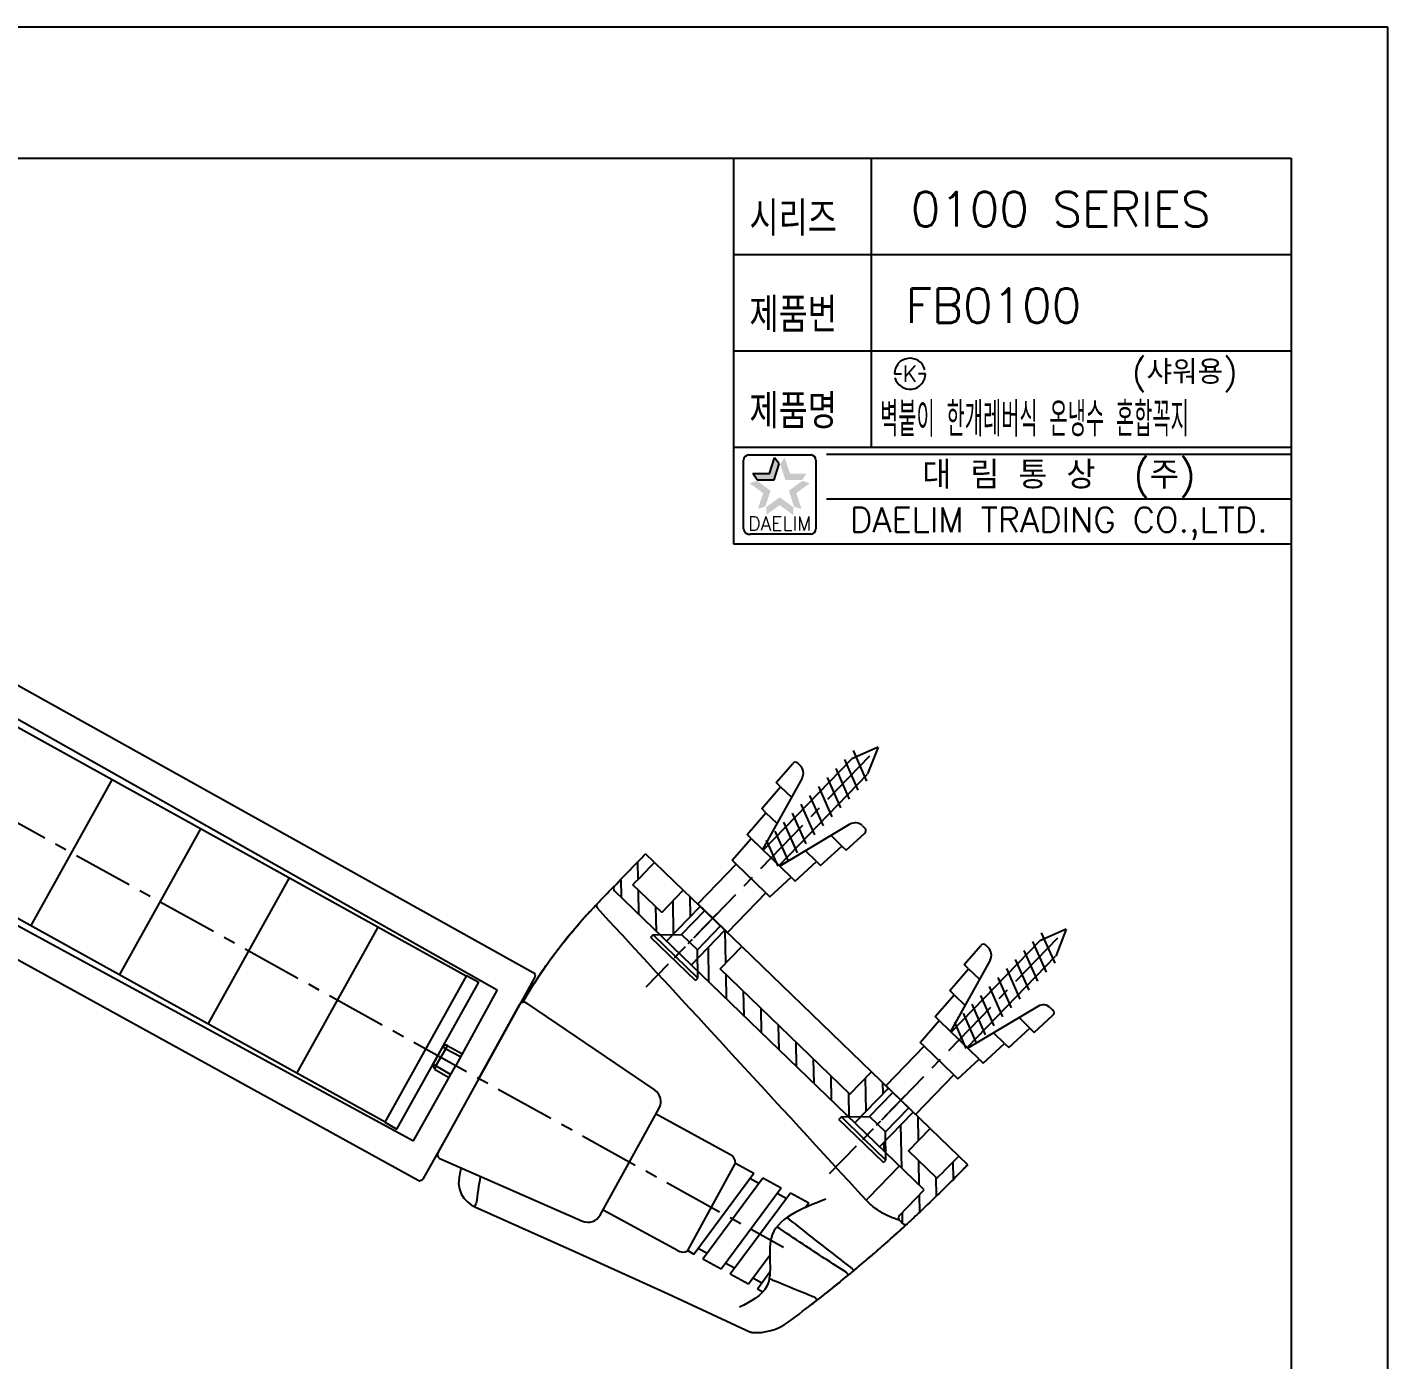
# Model space of a CAD drawing. Extents: x 2731 to 3325, y 756 to 1176.
# Drawn here: x 3127.5 to 3325, y 982.7 to 1176.2 of the extents above; entities that cross this region are included whole.
import ezdxf
from ezdxf.enums import TextEntityAlignment as Align

# ---------------------------------------------------------------- set-up
doc = ezdxf.new("R2010")
doc.units = 0
doc.header["$LTSCALE"] = 7
doc.header["$MEASUREMENT"] = 0
doc.linetypes.add('CENTER', pattern=[2, 1.25, -0.25, 0.25, -0.25])
doc.layers.get('0').update_dxf_attribs({"color": 2, "linetype": 'CONTINUOUS'})
for name, color, linetype in [('CENTER', 1, 'CENTER'), ('CL', 1, 'CENTER'), ('D', 2, 'CONTINUOUS'), ('DIM', 2, 'CONTINUOUS'), ('DWG', 7, 'CONTINUOUS')]:
    doc.layers.add(name, color=color, linetype=linetype)
doc.styles.add('GHS', font='ROMANS.shx', dxfattribs={"bigfont": 'GHS.shx'})
doc.styles.add('ROMANS', font='romans', dxfattribs={"bigfont": 'GHS.shx'})

# ---------------------------------------------------------------- blocks, each defined once
blk = doc.blocks.new('BORDER')
for p, q in [((1, 1), (0, 1)), ((1, 0), (1, 1))]:
    blk.add_line(p, q)
blk = doc.blocks.new('S')
at = {"layer": 'DWG', "color": 2}
for p, q in [((5592.17, 3275.28), (5596.35, 3275.51)), ((5592.17, 3274.41), (5592.17, 3275.28)), ((5596.35, 3276.4), (5600.01, 3276.61)), ((5596.35, 3275.51), (5596.35, 3276.4)), ((5596.35, 3275.51), (5596.35, 3273.32)), ((5600.54, 3276.11), (5600.54, 3275.6)), ((5568.04, 3273.82), (5567.54, 3273.82)), ((5567.54, 3264.82), (5567.54, 3273.82)), ((5568.04, 3273.82), (5568.04, 3269.32)), ((5568.04, 3273.82), (5570.94, 3270.92)), ((5583.79, 3273.12), (5587.98, 3273.36)), ((5583.79, 3272.32), (5583.79, 3273.12)), ((5587.98, 3274.17), (5592.17, 3274.41)), ((5587.98, 3273.36), (5587.98, 3274.17)), ((5599.43, 3274.15), (5587.98, 3271.06)), ((5587.98, 3273.36), (5587.98, 3269.32)), ((5592.17, 3274.41), (5592.17, 3272.19)), ((5570.94, 3270.92), (5575.79, 3270.92)), ((5570.94, 3270.92), (5570.94, 3267.72)), ((5583.79, 3272.32), (5575.79, 3272.32)), ((5575.79, 3272.32), (5575.79, 3269.32)), ((5583.79, 3266.32), (5583.79, 3272.32)), ((5587.82, 3267.72), (5589.37, 3271.57)), ((5587.98, 3270.92), (5606.46, 3270.92)), ((5589.37, 3267.07), (5591.18, 3271.57)), ((5591.18, 3267.07), (5592.99, 3271.57)), ((5592.99, 3267.07), (5594.8, 3271.57)), ((5594.8, 3267.07), (5596.61, 3271.57)), ((5596.61, 3267.07), (5598.42, 3271.57)), ((5598.42, 3267.07), (5600.23, 3271.57)), ((5600.23, 3267.07), (5602.04, 3271.57)), ((5602.04, 3267.07), (5603.85, 3271.57)), ((5603.85, 3267.07), (5605.66, 3271.57)), ((5605.66, 3267.07), (5607.47, 3271.57)), ((5610.33, 3269.33), (5606.46, 3270.92)), ((5568.04, 3264.82), (5568.04, 3269.32)), ((5575.79, 3266.32), (5575.79, 3269.32)), ((5587.98, 3265.28), (5587.98, 3269.32)), ((5610.33, 3269.33), (5606.47, 3267.72)), ((5568.04, 3264.82), (5570.94, 3267.72)), ((5570.94, 3267.72), (5575.79, 3267.72)), ((5587.98, 3267.72), (5606.46, 3267.72)), ((5599.43, 3264.49), (5587.98, 3267.59)), ((5583.79, 3266.32), (5575.79, 3266.32)), ((5583.79, 3266.32), (5583.79, 3265.52)), ((5583.79, 3265.52), (5587.98, 3265.28)), ((5587.98, 3265.28), (5587.98, 3264.47)), ((5592.17, 3264.23), (5592.17, 3266.45)), ((5596.35, 3263.13), (5596.35, 3265.32)), ((5567.54, 3264.82), (5568.04, 3264.82)), ((5587.98, 3264.47), (5592.17, 3264.23)), ((5592.17, 3264.23), (5592.17, 3263.37)), ((5592.17, 3263.37), (5596.35, 3263.13)), ((5596.35, 3263.13), (5596.35, 3262.24)), ((5600.54, 3263.04), (5600.54, 3262.53)), ((5596.35, 3262.24), (5600.01, 3262.03))]:
    blk.add_line(p, q, dxfattribs=at)
for centre, radius, start, end in [((5599.04, 3275.6), 1.5, 285.1209, 0.0005), ((5600.04, 3276.11), 0.5, 0.0005, 93.2254), ((5599.04, 3263.04), 1.5, 0.0005, 74.8801), ((5600.04, 3262.53), 0.5, 266.7756, 0.0005)]:
    blk.add_arc(centre, radius, start, end, dxfattribs=at)

msp = doc.modelspace()

# ---------------------------------------------------------------- hatches: boundary and pattern name
at = {"layer": 'D'}
h = msp.add_hatch(dxfattribs=at)
h.set_pattern_fill('ANSI31', color=256, scale=20, angle=46.0033)
h.set_pattern_definition([(91.0033, (-29380.3245, 140.029), (-2.49961672, -0.04377498), [])])
edge = h.paths.add_edge_path()
edge.add_line((3219.6, 1047.65), (3215.43, 1051.68))
edge.add_arc((2130.16, 2101.17), 1509.72, 315.96012, 316.1309)
edge.add_line((3218.55, 1054.92), (3217.25, 1056.17))
edge.add_arc((1134.66, 3062.25), 2891.64, 315.94327, 316.07205, ccw=False)
edge.add_arc((3213.1, 1051.15), 0.5, 135.9368, 226.0033)
edge.add_line((3212.75, 1050.79), (3220.3, 1043.49))
edge.add_line((3220.3, 1043.49), (3225.17, 1048.53))
edge.add_line((3225.17, 1048.53), (3222.72, 1050.89))
edge.add_line((3222.72, 1050.89), (3219.6, 1047.65))
h.paths.add_polyline_path([(3231.21, 1042.7), (3228.76, 1045.06), (3223.9, 1040.02), (3247.64, 1017.1), (3252.5, 1022.13), (3250.06, 1024.5), (3246.93, 1021.26), (3228.08, 1039.46)])
edge = h.paths.add_edge_path()
edge.add_spline(control_points=[(3255.25, 1002.46), (3255.87, 1003.03), (3258.39, 1005.38), (3261.3, 1008.24), (3263.57, 1010.56), (3264.02, 1011.02)], knot_values=[0, 0, 0, 0, 0.206315, 0.843077, 1, 1, 1, 1], degree=3, periodic=0)
edge.add_line((3264.02, 1011.02), (3262.72, 1012.27))
edge.add_arc((3168.73, 1102.78), 130.48, 314.1034, 316.0797, ccw=False)
edge.add_line((3259.54, 1009.08), (3255.42, 1013.06))
edge.add_line((3255.42, 1013.06), (3258.55, 1016.3))
edge.add_line((3258.55, 1016.3), (3256.1, 1018.66))
edge.add_line((3256.1, 1018.66), (3251.24, 1013.63))
edge.add_line((3251.24, 1013.63), (3257.71, 1007.37))
edge.add_line((3257.71, 1007.37), (3254.12, 1003.65))
edge.add_arc((3254.48, 1003.3), 0.5, 136.1169, 223.1214)
edge.add_line((3254.11, 1002.96), (3254.55, 1002.49))
edge.add_arc((3254.92, 1002.83), 0.5, 223.3814, 312.7445)

# ---------------------------------------------------------------- linework, layer by layer
at = {"color": 4}
for p, q in [((2757, 1157.2), (3311, 1157.2)), ((3311, 1157.2), (3311, 767.2))]:
    msp.add_line(p, q, dxfattribs=at)
at = {"color": 7}
for p, q in [((3230, 1157.2), (3230, 1101.2)), ((3250, 1157.2), (3250, 1115.2)), ((3230, 1143.2), (3311, 1143.2)), ((3230, 1129.2), (3311, 1129.2)), ((3230, 1115.2), (3311, 1115.2)), ((3230, 1101.2), (3311, 1101.2))]:
    msp.add_line(p, q, dxfattribs=at)
at = {"color": 2, "linetype": 'Continuous'}
for p, q in [((3232.23, 1114.09), (3241.23, 1114.09)), ((3243.5, 1114.2), (3311, 1114.2)), ((3231.48, 1103.34), (3231.48, 1113.34)), ((3241.98, 1113.34), (3241.98, 1103.34)), ((3243.5, 1107.7), (3311, 1107.7)), ((3241.23, 1102.59), (3232.48, 1102.59))]:
    msp.add_line(p, q, dxfattribs=at)
at = {"color": 2}
for p, q in [((3235.24, 1111.39), (3235.99, 1113.69)), ((3235.91, 1110.47), (3236.66, 1112.78)), ((3236.66, 1112.78), (3235.99, 1113.69)), ((3232.82, 1111.39), (3235.24, 1111.39)), ((3233.48, 1110.47), (3232.82, 1111.39)), ((3233.48, 1110.47), (3235.91, 1110.47))]:
    msp.add_line(p, q, dxfattribs=at)
at = {"color": 7, "linetype": 'Continuous'}
for p, q in [((3069.64, 1107.63), (3195.72, 1036.41)), ((3191.23, 1038.42), (3083.65, 1098.04)), ((3056.37, 1083.68), (3183.58, 1014.51)), ((3071.89, 1076.89), (3179.47, 1017.27)), ((3139.8, 1066.92), (3128.04, 1045.77)), ((3152.66, 1059.79), (3140.9, 1038.64)), ((3165.52, 1052.67), (3153.76, 1031.52)), ((3178.37, 1045.54), (3166.61, 1024.39)), ((3191.28, 1038.5), (3179.42, 1017.18)), ((3181.17, 1016.21), (3193.03, 1037.53)), ((3191.28, 1038.5), (3193.03, 1037.53)), ((3195.72, 1036.41), (3189.72, 1025.42)), ((3193.05, 1023.55), (3198.96, 1034.26)), ((3199.96, 1034.5), (3218.59, 1021.86)), ((3183.58, 1014.51), (3189.72, 1025.42)), ((3193.05, 1023.55), (3187.14, 1012.84)), ((3179.42, 1017.18), (3181.17, 1016.21)), ((3187.47, 1011.86), (3208.1, 1002.83))]:
    msp.add_line(p, q, dxfattribs=at)
for points in [[(3062.99, 1115.86), (3200.96, 1038.94, -0.412741), (3201.16, 1038.26), (3197.44, 1031.52)], [(3188.65, 1015.58), (3184.91, 1008.91, -0.411929), (3184.23, 1008.72), (3045.3, 1085.26)]]:
    msp.add_lwpolyline(points, format="xyb", dxfattribs=at)
for points in [[(3197.44, 1031.52), (3193.05, 1023.55), (3188.65, 1015.58)], [(3187.77, 1028.12), (3186.4, 1025.58)], [(3188.94, 1024.13), (3186.81, 1025.37), (3188.26, 1027.84), (3190.39, 1026.74)], [(3188.46, 1028.32), (3188.26, 1027.84), (3187.77, 1028.12)], [(3188.46, 1028.32), (3190.59, 1027.16)], [(3186.81, 1025.37), (3186.4, 1025.58)], [(3186.81, 1025.37), (3186.61, 1024.89)], [(3186.61, 1024.89), (3188.67, 1023.72)]]:
    msp.add_lwpolyline(points, dxfattribs=at)
at = {"color": 2, "linetype": 'Continuous'}
for centre, radius, start, end in [((3232.23, 1113.34), 0.75, 90, 180), ((3241.23, 1113.34), 0.75, 0, 90), ((3232.36, 1103.46), 0.884, 188.1301, 278.1301), ((3241.23, 1103.34), 0.75, 270, 0)]:
    msp.add_arc(centre, radius, start, end, dxfattribs=at)
at = {"color": 7, "linetype": 'Continuous'}
for centre, radius, start, end in [((3264.12, 996.83), 74.93, 136.9266, 149.6018), ((3199.57, 1033.92), 0.7, 55.8579, 151.1143), ((3264.1, 996.83), 74.92, 149.5967, 149.7246), ((3187.75, 1012.5), 0.7, 151.1143, 246.3707)]:
    msp.add_arc(centre, radius, start, end, dxfattribs=at)
msp.add_open_spline([(3199.4, 1034.6), (3199.65, 1035.03), (3200.74, 1036.85), (3202.78, 1039.96), (3205.68, 1043.81), (3208.22, 1046.77), (3209.78, 1048.43), (3210.25, 1048.92)], degree=3, knots=[0.0544706, 0.0544706, 0.0544706, 0.0544706, 0.1337281, 0.3870536, 0.6403792, 0.8937048, 1, 1, 1, 1], dxfattribs=at)
for points in [[(3188.53, 1028.33), (3188.28, 1028.46), (3187.98, 1028.37), (3187.84, 1028.13)], [(3186.47, 1025.66), (3186.33, 1025.41), (3186.41, 1025.1), (3186.66, 1024.96)]]:
    msp.add_open_spline(points, degree=3, dxfattribs=at)
msp.add_point((3199.96, 1034.5), dxfattribs=at)
at = {"color": 2}
for points in [[(3235.24, 1111.39), (3235.91, 1110.47), (3235.99, 1113.69), (3236.66, 1112.78)], [(3237.47, 1113.69), (3236.8, 1112.78), (3238.22, 1111.39), (3237.55, 1110.47)], [(3234.32, 1108.55), (3235.4, 1108.9), (3232.36, 1109.98), (3233.44, 1110.33)], [(3232.82, 1111.39), (3233.48, 1110.47), (3235.24, 1111.39), (3235.91, 1110.47)], [(3238.22, 1111.39), (3237.55, 1110.47), (3240.64, 1111.39), (3239.98, 1110.47)], [(3241.1, 1109.98), (3240.02, 1110.33), (3239.14, 1108.55), (3238.06, 1108.9)], [(3233.57, 1106.25), (3234.65, 1106.6), (3234.32, 1108.55), (3235.4, 1108.9)], [(3239.14, 1108.55), (3238.06, 1108.9), (3239.89, 1106.25), (3238.81, 1106.6)], [(3236.73, 1106.8), (3236.73, 1107.94), (3234.77, 1105.38), (3234.77, 1106.51)], [(3238.69, 1105.38), (3238.69, 1106.51), (3236.73, 1106.8), (3236.73, 1107.94)]]:
    msp.add_solid(points, dxfattribs=at)
at = {"layer": 'CENTER'}
for p, q in [((2999.95, 1130.6), (3237.3, 999.05)), ((3249.77, 1070.34), (3217.32, 1036.83))]:
    msp.add_line(p, q, dxfattribs=at)
at = {"layer": 'CL', "ltscale": 0.5}
for p, q in [((3227.66, 1047.51), (3221.41, 1041.04)), ((3255, 1021.12), (3248.74, 1014.64))]:
    msp.add_line(p, q, dxfattribs=at)
at = {"layer": 'CL', "color": 1}
msp.add_line((3277.07, 1043.91), (3243.93, 1009.69), dxfattribs=at)
at = {"layer": 'D'}
for p, q in [((3253.39, 1125.88), (3253.89, 1125.88)), ((3253.89, 1125.88), (3254.39, 1125.88)), ((3257.39, 1125.88), (3256.89, 1125.88)), ((3257.89, 1125.88), (3257.39, 1125.88))]:
    msp.add_line(p, q, dxfattribs=at)
for start, end in [(15, 180), (195, 0)]:
    msp.add_arc((3255.64, 1125.88), 2.25, start, end, dxfattribs=at)
at = {"layer": 'DIM'}
msp.add_spline([(3243.45, 1006.02), (3235.47, 1000.31), (3234.85, 993.38), (3230.91, 990.33)], degree=3, dxfattribs=at)
at = {"layer": 'DWG', "linetype": 'Continuous'}
for p, q in [((3218.55, 1054.92), (3217.25, 1056.17)), ((3218.55, 1054.92), (3222.72, 1050.89)), ((3257.71, 1007.37), (3212.75, 1050.79)), ((3219.6, 1047.65), (3215.43, 1051.68)), ((3219.6, 1047.65), (3222.72, 1050.89)), ((3231.21, 1042.7), (3222.72, 1050.89)), ((3220.3, 1043.49), (3225.17, 1048.53)), ((3223.9, 1040.02), (3228.76, 1045.06)), ((3228.08, 1039.46), (3231.21, 1042.7)), ((3231.21, 1042.7), (3250.06, 1024.5)), ((3246.93, 1021.26), (3228.08, 1039.46)), ((3246.93, 1021.26), (3250.06, 1024.5)), ((3258.55, 1016.3), (3250.06, 1024.5)), ((3247.64, 1017.1), (3252.5, 1022.13)), ((3251.24, 1013.63), (3256.1, 1018.66)), ((3255.42, 1013.06), (3258.55, 1016.3)), ((3258.55, 1016.3), (3262.72, 1012.27)), ((3259.55, 1009.08), (3255.42, 1013.06)), ((3264.02, 1011.02), (3262.72, 1012.27)), ((3254.12, 1010.85), (3249.59, 1006.16)), ((3254.12, 1003.65), (3257.71, 1007.37)), ((3192.48, 1004.92), (3192.69, 1005.37)), ((3249.28, 1005.88), (3249.59, 1006.16)), ((3254.11, 1002.96), (3254.55, 1002.49)), ((3254.03, 1001.35), (3253.91, 1001.23)), ((3247.59, 995.74), (3247.46, 995.64)), ((3242.15, 991.35), (3241.84, 991.74)), ((3242.95, 991.98), (3242.86, 991.91)), ((3243.79, 992.64), (3243.59, 992.49)), ((3244.6, 993.29), (3244.59, 993.28)), ((3242.15, 991.35), (3242.1, 991.31)), ((3242.2, 991.39), (3242.15, 991.35)), ((3242.28, 991.45), (3242.2, 991.39))]:
    msp.add_line(p, q, dxfattribs=at)
at = {"layer": 'DWG'}
for p, q in [((3210.65, 1003.7), (3219.22, 1019.24)), ((3229.5, 1012.52), (3218.72, 1018.4)), ((3223.38, 998.55), (3230.33, 1011.27)), ((3230.33, 1011.27), (3232.99, 1009.82)), ((3224.26, 998.06), (3232.99, 1009.82)), ((3225.56, 997.36), (3234.29, 1009.11)), ((3228.22, 995.9), (3236.95, 1007.66)), ((3233.69, 1008.3), (3232.39, 1009.01)), ((3234.29, 1009.11), (3236.95, 1007.66)), ((3229.55, 995.18), (3238.28, 1006.93)), ((3237.68, 1006.12), (3236.35, 1006.85)), ((3238.28, 1006.93), (3240.94, 1005.48)), ((3240.44, 1004.82), (3240.94, 1005.48)), ((3221.89, 998.56), (3211.1, 1004.44)), ((3223.38, 998.55), (3224.26, 998.06)), ((3226.16, 998.17), (3224.86, 998.88)), ((3232.21, 993.73), (3235.28, 997.87)), ((3225.56, 997.36), (3228.22, 995.9)), ((3230.15, 995.99), (3228.82, 996.72)), ((3233.51, 993.02), (3235.31, 995.45)), ((3229.55, 995.18), (3232.21, 993.73)), ((3234.14, 993.81), (3232.81, 994.54)), ((3233.51, 993.02), (3234.3, 992.59))]:
    msp.add_line(p, q, dxfattribs=at)
at = {"layer": 'DWG', "linetype": 'Continuous'}
for points in [[(3190.18, 1009.02), (3190.12, 1008.31), (3190.23, 1007.52), (3190.49, 1006.8), (3190.89, 1006.16), (3191.4, 1005.62), (3192, 1005.17), (3192.48, 1004.92)], [(3192.48, 1004.92), (3207.07, 998.38), (3220.52, 992.27), (3232.5, 986.71)]]:
    msp.add_lwpolyline(points, dxfattribs=at)
for centre, radius, start, end in [((1134.89, 3062.49), 2891.64, 315.93682, 316.06558), ((1938.61, 2285.62), 1775.63, 315.97852, 316.12372), ((3213.1, 1051.15), 0.5, 135.8458, 226.0033), ((-7176.78, -8549.45), 14142.38, 42.504794, 42.738167), ((3150.95, 1120.21), 155.38, 314.3374, 315.997), ((3264.15, 996.8), 74.98, 169.4259, 170.6138), ((3264.21, 996.78), 72.04, 169.9764, 173.1487), ((3254.48, 1003.3), 0.5, 136.0033, 223.0033), ((3112.79, 1157.13), 210.28, 309.8256, 312.6485), ((3115.4, 1154.24), 206.39, 312.1975, 312.6578), ((3254.92, 1002.83), 0.5, 223.0033, 312.6595), ((3112.76, 1157.18), 210.34, 311.381, 311.6254), ((3113.28, 1156.59), 209.55, 311.6254, 311.7538), ((3114.03, 1155.76), 208.43, 311.7535, 312.1511), ((3112.51, 1157.45), 210.71, 310.2652, 310.6462), ((3112.31, 1157.68), 211.01, 310.6462, 310.7829), ((3112.17, 1157.84), 211.22, 310.7829, 311.0191), ((3112.02, 1158.03), 211.46, 311.0191, 311.1993), ((3112.17, 1157.85), 211.23, 311.1992, 311.3811), ((3113.07, 1156.78), 209.83, 309.579, 309.8264), ((3112.8, 1157.11), 210.26, 309.8702, 310.2652), ((3113.44, 1156.34), 209.26, 307.9586, 309.5792), ((3113.52, 1156.25), 209.14, 308.8133, 309.1396), ((3113.43, 1156.35), 209.27, 308.5278, 308.8089), ((3113.22, 1156.62), 209.61, 306.5175, 307.9588), ((3113.27, 1156.55), 209.53, 307.4984, 307.9424), ((3233.26, 994.64), 8, 265.7874, 305.9257), ((3233.26, 994.64), 8, 265.7874, 305.9257)]:
    msp.add_arc(centre, radius, start, end, dxfattribs=at)
at = {"layer": 'DWG'}
for centre, radius, start, end in [((3217.47, 1020.21), 2, 331.1143, 55.8579), ((3228.82, 1011.18), 1.5, 3.5862, 63.1186), ((3208.9, 1004.67), 2, 246.3707, 331.1143), ((3222.64, 999.85), 1.5, 239.6538, 299.1862)]:
    msp.add_arc(centre, radius, start, end, dxfattribs=at)
at = {"layer": 'DWG', "linetype": 'Continuous'}
for points, knots in [([(3210.25, 1048.92), (3210.89, 1049.59), (3211.72, 1050.45), (3212.56, 1051.31), (3212.74, 1051.5)], [0, 0, 0, 0, 0.780043, 1, 1, 1, 1]), ([(3210.25, 1048.92), (3210.21, 1048.88), (3210.14, 1048.77), (3210.12, 1048.6), (3210.16, 1048.41), (3210.23, 1048.31), (3210.27, 1048.26)], [0, 0, 0, 0, 0.239131, 0.484592, 0.738977, 1, 1, 1, 1]), ([(3264.02, 1011.02), (3263.57, 1010.56), (3261.3, 1008.24), (3258.39, 1005.38), (3255.87, 1003.03), (3255.25, 1002.46)], [0, 0, 0, 0, 0.156923, 0.793685, 1, 1, 1, 1]), ([(3254.11, 1002.96), (3254.11, 1002.96), (3254.09, 1002.97), (3254.08, 1002.97), (3254.04, 1002.99), (3253.99, 1003), (3253.92, 1003.03), (3253.8, 1003.07), (3253.63, 1003.13), (3253.39, 1003.22), (3252.98, 1003.38), (3252.4, 1003.63), (3251.64, 1004.02), (3250.83, 1004.51), (3250.02, 1005.13), (3249.52, 1005.62), (3249.28, 1005.88)], [0, 0, 0, 0, 0.001405, 0.005599, 0.012541, 0.022192, 0.034488, 0.049334, 0.086286, 0.132218, 0.186212, 0.314883, 0.46592, 0.633931, 0.813825, 1, 1, 1, 1]), ([(3247.14, 996.06), (3246.14, 996.82), (3244.14, 998.37), (3241.02, 1000.81), (3238.91, 1002.48), (3237.79, 1003.37)], [0, 0, 0, 0, 0.0624597, 0.1249286, 0.195566, 0.195566, 0.195566, 0.195566]), ([(3246.39, 995.4), (3245.34, 996.06), (3243.25, 997.41), (3239.9, 999.62), (3237.59, 1001.16), (3236.32, 1002.01)], [0, 0, 0, 0, 0.0624607, 0.1249302, 0.2015515, 0.2015515, 0.2015515, 0.2015515]), ([(3247.46, 995.64), (3247.47, 995.64), (3247.46, 995.64), (3247.46, 995.65), (3247.45, 995.66), (3247.44, 995.68), (3247.41, 995.72), (3247.37, 995.77), (3247.33, 995.83), (3247.25, 995.93), (3247.19, 996), (3247.14, 996.06)], [0, 0, 0, 0, 0.006579, 0.021816, 0.046288, 0.079935, 0.173612, 0.298849, 0.450722, 0.623123, 1, 1, 1, 1]), ([(3241.84, 991.74), (3239.82, 992.55), (3237.61, 993.47), (3235.4, 994.39), (3235.2, 994.47)], [0, 0, 0, 0, 0.125, 0.1373294, 0.1373294, 0.1373294, 0.1373294]), ([(3246.77, 995.06), (3246.76, 995.05), (3246.74, 995.06), (3246.7, 995.08), (3246.62, 995.15), (3246.51, 995.26), (3246.44, 995.35), (3246.39, 995.4)], [0, 0, 0, 0, 0.032326, 0.093314, 0.309222, 0.626895, 1, 1, 1, 1])]:
    msp.add_open_spline(points, degree=3, knots=knots, dxfattribs=at)
msp.add_open_spline([(3232.67, 986.66), (3232.61, 986.66), (3232.55, 986.68), (3232.5, 986.71)], degree=3, dxfattribs=at)

# ---------------------------------------------------------------- block references
at = {"xscale": 594, "yscale": 420, "zscale": 594}
msp.add_blockref('BORDER', (2731, 756.2), dxfattribs=at)
msp.add_blockref('BORDER', (2731, 756.2), dxfattribs=at)
at = {"layer": 'D', "rotation": 45.92514690670191}
for p in [(1697.28, -5233.12), (1724.58, -5259.56)]:
    msp.add_blockref('S', p, dxfattribs=at)

# ---------------------------------------------------------------- texts
at = {"color": 7, "style": 'GHS'}
for s, p in [('0100 SERIES', (3277.51, 1149.78)), ('FB0100', (3267.74, 1135.78))]:
    msp.add_text(s, height=5, dxfattribs=at).set_placement(p, align=Align.MIDDLE)
at = {"style": 'GHS'}
msp.add_text('(샤워용)', height=3.5, dxfattribs=at).set_placement((3287.89, 1124.38))
at = {"style": 'GHS', "width": 0.5}
msp.add_text('벽붙이 한개레버식 온냉수 혼합꼭지', height=5, dxfattribs=at).set_placement((3251.3, 1116.76))
at = {"color": 7, "linetype": 'Continuous'}
for s, height, style, p in [('대 림 통 상  (주)', 4, 'GHS', (3277.26, 1110.9)), ('DAELIM TRADING CO.,LTD.', 3.6, 'ROMANS', (3277.26, 1104.13))]:
    msp.add_text(s, height=height, dxfattribs=dict(at, style=style)).set_placement(p, align=Align.MIDDLE)
at = {"color": 2, "linetype": 'Continuous', "style": 'ROMANS'}
msp.add_text('DAELIM', height=2, dxfattribs=at).set_placement((3236.73, 1103.14), align=Align.CENTER)
at = {"layer": 'D', "style": 'GHS', "width": 0.8}
for s, p in [('시리즈', (3232.34, 1145.93)), ('제품번', (3232.34, 1131.93)), ('제품명', (3232.34, 1117.93))]:
    msp.add_text(s, height=5, dxfattribs=at).set_placement(p)
at = {"layer": 'D', "style": 'GHS'}
msp.add_text('K', height=2.39, dxfattribs=at).set_placement((3255.64, 1125.88), align=Align.MIDDLE)

doc.saveas('drawing.dxf')
